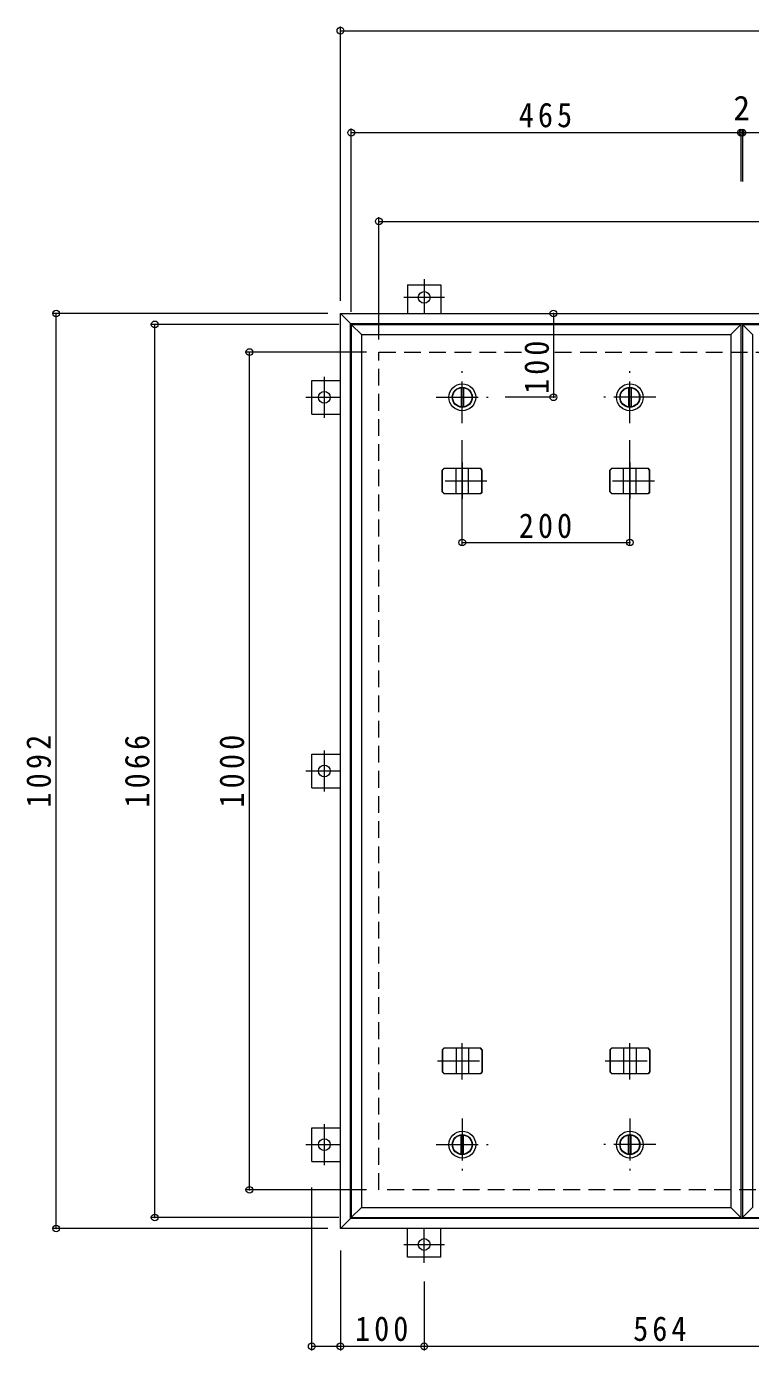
# Model space of a CAD drawing. Units: millimetres at full size, sheet at 1:10. Extents: x -2620 to 2671, y -1958 to 1326.
# Drawn here: x -2398 to -1533, y -285 to 1295 of the extents above; entities that cross this region are included whole.
import ezdxf
from ezdxf.enums import TextEntityAlignment as Align

# ---------------------------------------------------------------- set-up
doc = ezdxf.new("R2010")
doc.units = ezdxf.units.MM
doc.header["$LTSCALE"] = 10
doc.header["$PDMODE"] = 32
doc.header["$PDSIZE"] = 8
doc.linetypes.add('CHAIN1', pattern=[8, 5, -1, 1, -1])
doc.linetypes.add('DASHED2', pattern=[3, 2, -1])
for name, color, linetype, lineweight in [('C-1', 2, 'Continuous', 9), ('C-2', 3, 'Continuous', 9), ('C-3', 4, 'Continuous', 9), ('C-C', 2, 'Continuous', 9), ('C-E', 3, 'Continuous', 9), ('C-F', 7, 'Continuous', 9)]:
    doc.layers.add(name, color=color, linetype=linetype, lineweight=lineweight)
doc.styles.add('ＭＳ ゴシック', font='')
doc.styles.get('ＭＳ ゴシック').set_extended_font_data('MS Gothic')

msp = doc.modelspace()

# ---------------------------------------------------------------- linework, layer by layer
at = {"layer": 'C-1', "linetype": 'DASHED2'}
for p, q in [((-1976.96, -93.14), (-1976.96, 906.86)), ((-1976.96, 906.86), (-176.96, 906.86)), ((-176.96, -93.14), (-1976.96, -93.14))]:
    msp.add_line(p, q, dxfattribs=at)
at = {"layer": 'C-1', "linetype": 'CHAIN1'}
for p, q in [((-1677.46, 821.87), (-1677.46, 883.87)), ((-1646.46, 852.87), (-1708.46, 852.87)), ((-1877.46, -8.14), (-1877.46, -70.14)), ((-1908.46, -39.14), (-1846.46, -39.14))]:
    msp.add_line(p, q, dxfattribs=at)
at = {"layer": 'C-1'}
for p, q in [((-1678.96, 864.27), (-1678.96, 841.46)), ((-1675.96, 864.27), (-1675.96, 841.46)), ((-1878.96, -50.54), (-1878.96, -27.73)), ((-1875.96, -50.54), (-1875.96, -27.73))]:
    msp.add_line(p, q, dxfattribs=at)
for centre, radius in [((-1677.46, 852.87), 16), ((-1677.46, 852.87), 12), ((-1677.46, 852.87), 11.5), ((-1877.46, -39.14), 16), ((-1877.46, -39.14), 12), ((-1877.46, -39.14), 11.5)]:
    msp.add_circle(centre, radius, dxfattribs=at)
at = {"layer": 'C-2'}
for p, q in [((-2009.96, 939.86), (-2009.96, -126.14)), ((-1544.96, 939.86), (-1544.96, -126.14)), ((-1542.96, 939.86), (-1542.96, -126.14)), ((-1556.96, 927.86), (-1556.96, -114.14)), ((-2009.96, -126.14), (-1544.96, -126.14)), ((-1542.96, -126.14), (-1077.96, -126.14))]:
    msp.add_line(p, q, dxfattribs=at)
for points in [[(-1997.96, 927.86), (-2009.96, 939.86), (-1544.96, 939.86)], [(-1997.96, 927.86), (-1556.96, 927.86), (-1544.96, 939.86)], [(-1530.96, 927.86), (-1542.96, 939.86), (-1077.96, 939.86)], [(-1997.96, 927.86), (-1997.96, -114.14), (-2009.96, -126.14)], [(-1530.96, 927.86), (-1530.96, -114.14), (-1542.96, -126.14)], [(-1997.96, -114.14), (-1556.96, -114.14), (-1544.96, -126.14)]]:
    msp.add_lwpolyline(points, dxfattribs=at)
at = {"layer": 'C-3', "color": 2}
for p, q in [((-2022.96, 952.86), (-2010.96, 940.86)), ((-2022.96, -139.14), (-2022.96, 952.86)), ((-2022.96, 952.86), (-130.96, 952.86)), ((-2010.96, -127.14), (-2010.96, 940.86)), ((-2010.96, 940.86), (-142.96, 940.86)), ((-2010.96, -127.14), (-2022.96, -139.14)), ((-130.96, -139.14), (-2022.96, -139.14)), ((-142.96, -127.14), (-2010.96, -127.14))]:
    msp.add_line(p, q, dxfattribs=at)
at = {"layer": 'C-3', "linetype": 'CHAIN1'}
for p, q in [((-1877.46, 774.98), (-1877.46, 731.74)), ((-1677.46, 774.98), (-1677.46, 731.74)), ((-1848.05, 752.87), (-1906.87, 752.87)), ((-1648.05, 752.87), (-1706.87, 752.87)), ((-1877.46, 38.75), (-1877.46, 81.99)), ((-1677.46, 38.75), (-1677.46, 81.99)), ((-1906.87, 60.86), (-1848.05, 60.86)), ((-1706.87, 60.86), (-1648.05, 60.86))]:
    msp.add_line(p, q, dxfattribs=at)
at = {"layer": 'C-3'}
for p, q in [((-1901.29, 765.87), (-1899.56, 767.87)), ((-1901.29, 739.87), (-1901.29, 765.87)), ((-1900.89, 765.87), (-1901.29, 765.87)), ((-1900.89, 765.87), (-1899.16, 767.87)), ((-1900.89, 739.87), (-1900.89, 765.87)), ((-1855.36, 767.87), (-1899.56, 767.87)), ((-1884.96, 737.87), (-1884.96, 767.87)), ((-1869.96, 737.87), (-1869.96, 767.87)), ((-1854.02, 765.87), (-1855.76, 767.87)), ((-1853.62, 765.87), (-1855.36, 767.87)), ((-1854.02, 739.87), (-1854.02, 765.87)), ((-1854.02, 765.87), (-1853.62, 765.87)), ((-1853.62, 739.87), (-1853.62, 765.87)), ((-1701.29, 765.87), (-1699.56, 767.87)), ((-1701.29, 739.87), (-1701.29, 765.87)), ((-1700.89, 765.87), (-1701.29, 765.87)), ((-1700.89, 765.87), (-1699.16, 767.87)), ((-1700.89, 739.87), (-1700.89, 765.87)), ((-1655.36, 767.87), (-1699.56, 767.87)), ((-1684.96, 737.87), (-1684.96, 767.87)), ((-1669.96, 737.87), (-1669.96, 767.87)), ((-1654.02, 765.87), (-1655.76, 767.87)), ((-1653.62, 765.87), (-1655.36, 767.87)), ((-1654.02, 739.87), (-1654.02, 765.87)), ((-1654.02, 765.87), (-1653.62, 765.87)), ((-1653.62, 739.87), (-1653.62, 765.87)), ((-1901.29, 739.87), (-1899.56, 737.87)), ((-1900.89, 739.87), (-1901.29, 739.87)), ((-1900.89, 739.87), (-1899.16, 737.87)), ((-1899.56, 737.87), (-1855.36, 737.87)), ((-1854.02, 739.87), (-1855.76, 737.87)), ((-1853.62, 739.87), (-1855.36, 737.87)), ((-1854.02, 739.87), (-1853.62, 739.87)), ((-1701.29, 739.87), (-1699.56, 737.87)), ((-1700.89, 739.87), (-1701.29, 739.87)), ((-1700.89, 739.87), (-1699.16, 737.87)), ((-1699.56, 737.87), (-1655.36, 737.87)), ((-1654.02, 739.87), (-1655.76, 737.87)), ((-1653.62, 739.87), (-1655.36, 737.87)), ((-1654.02, 739.87), (-1653.62, 739.87)), ((-1901.29, 73.86), (-1899.56, 75.86)), ((-1900.89, 73.86), (-1901.29, 73.86)), ((-1901.29, 73.86), (-1901.29, 47.86)), ((-1900.89, 73.86), (-1899.16, 75.86)), ((-1900.89, 73.86), (-1900.89, 47.86)), ((-1855.36, 75.86), (-1899.56, 75.86)), ((-1884.96, 75.86), (-1884.96, 45.86)), ((-1869.96, 75.86), (-1869.96, 45.86)), ((-1854.02, 73.86), (-1855.76, 75.86)), ((-1853.62, 73.86), (-1855.36, 75.86)), ((-1854.02, 73.86), (-1853.62, 73.86)), ((-1854.02, 73.86), (-1854.02, 47.86)), ((-1853.62, 73.86), (-1853.62, 47.86)), ((-1701.29, 73.86), (-1699.56, 75.86)), ((-1700.89, 73.86), (-1701.29, 73.86)), ((-1701.29, 73.86), (-1701.29, 47.86)), ((-1700.89, 73.86), (-1699.16, 75.86)), ((-1700.89, 73.86), (-1700.89, 47.86)), ((-1655.36, 75.86), (-1699.56, 75.86)), ((-1684.96, 75.86), (-1684.96, 45.86)), ((-1669.96, 75.86), (-1669.96, 45.86)), ((-1654.02, 73.86), (-1655.76, 75.86)), ((-1653.62, 73.86), (-1655.36, 75.86)), ((-1654.02, 73.86), (-1653.62, 73.86)), ((-1654.02, 73.86), (-1654.02, 47.86)), ((-1653.62, 73.86), (-1653.62, 47.86)), ((-1900.89, 47.86), (-1901.29, 47.86)), ((-1901.29, 47.86), (-1899.56, 45.86)), ((-1900.89, 47.86), (-1899.16, 45.86)), ((-1854.02, 47.86), (-1855.76, 45.86)), ((-1853.62, 47.86), (-1855.36, 45.86)), ((-1854.02, 47.86), (-1853.62, 47.86)), ((-1700.89, 47.86), (-1701.29, 47.86)), ((-1701.29, 47.86), (-1699.56, 45.86)), ((-1700.89, 47.86), (-1699.16, 45.86)), ((-1654.02, 47.86), (-1655.76, 45.86)), ((-1653.62, 47.86), (-1655.36, 45.86)), ((-1654.02, 47.86), (-1653.62, 47.86)), ((-1899.56, 45.86), (-1855.36, 45.86)), ((-1699.56, 45.86), (-1655.36, 45.86))]:
    msp.add_line(p, q, dxfattribs=at)
at = {"layer": 'C-C', "linetype": 'CHAIN1'}
for p, q in [((-1877.46, 821.87), (-1877.46, 883.87)), ((-1908.46, 852.87), (-1846.46, 852.87)), ((-1677.46, -8.14), (-1677.46, -70.14)), ((-1646.46, -39.14), (-1708.46, -39.14))]:
    msp.add_line(p, q, dxfattribs=at)
at = {"layer": 'C-C'}
for p, q in [((-1878.96, 864.27), (-1878.96, 841.46)), ((-1875.96, 864.27), (-1875.96, 841.46)), ((-1678.96, -50.54), (-1678.96, -27.73)), ((-1675.96, -50.54), (-1675.96, -27.73))]:
    msp.add_line(p, q, dxfattribs=at)
for centre, radius in [((-1877.46, 852.87), 16), ((-1877.46, 852.87), 12), ((-1877.46, 852.87), 11.5), ((-1677.46, -39.14), 16), ((-1677.46, -39.14), 12), ((-1677.46, -39.14), 11.5)]:
    msp.add_circle(centre, radius, dxfattribs=at)
at = {"layer": 'C-E'}
for p, q in [((-1942.96, 987.06), (-1902.96, 987.06)), ((-1942.96, 987.06), (-1942.96, 952.86)), ((-1902.96, 987.06), (-1902.96, 952.86)), ((-2057.16, 832.86), (-2057.16, 872.86)), ((-2057.16, 872.86), (-2022.96, 872.86)), ((-2057.16, 832.86), (-2022.96, 832.86)), ((-2057.16, 386.86), (-2057.16, 426.86)), ((-2057.16, 426.86), (-2022.96, 426.86)), ((-2057.16, 386.86), (-2022.96, 386.86)), ((-2057.16, -59.14), (-2057.16, -19.14)), ((-2057.16, -19.14), (-2022.96, -19.14)), ((-2057.16, -59.14), (-2022.96, -59.14)), ((-1942.96, -173.34), (-1942.96, -139.14)), ((-1902.96, -173.34), (-1902.96, -139.14)), ((-1902.96, -173.34), (-1942.96, -173.34))]:
    msp.add_line(p, q, dxfattribs=at)
at = {"layer": 'C-E', "linetype": 'CHAIN1'}
for p, q in [((-1922.96, 994.04), (-1922.96, 952.86)), ((-1898.58, 972.06), (-1947.34, 972.06)), ((-2042.16, 877.24), (-2042.16, 828.49)), ((-2064.13, 852.86), (-2022.96, 852.86)), ((-2042.16, 431.24), (-2042.16, 382.49)), ((-2064.13, 406.86), (-2022.96, 406.86)), ((-2042.16, -14.76), (-2042.16, -63.51)), ((-2064.13, -39.14), (-2022.96, -39.14)), ((-1922.96, -180.31), (-1922.96, -139.14)), ((-1947.34, -158.34), (-1898.58, -158.34))]:
    msp.add_line(p, q, dxfattribs=at)
at = {"layer": 'C-E'}
for centre in [(-1922.96, 972.06), (-2042.16, 852.86), (-2042.16, 406.86), (-2042.16, -39.14), (-1922.96, -158.34)]:
    msp.add_circle(centre, 7, dxfattribs=at)
at = {"layer": 'C-F'}
for p, q in [((-2022.96, 967.86), (-2022.96, 1295.44)), ((-2022.96, 1290.44), (-130.96, 1290.44)), ((-2009.96, 954.86), (-2009.96, 1173.72)), ((-1544.96, 1171.72), (-1544.96, 1110.6)), ((-1542.96, 1171.72), (-1542.96, 1110.6)), ((-2009.96, 1168.72), (-1544.96, 1168.72)), ((-1544.96, 1168.72), (-1542.96, 1168.72)), ((-1542.96, 1168.72), (-1077.96, 1168.72)), ((-1976.96, 921.86), (-1976.96, 1067.86)), ((-1976.96, 1062.86), (-176.96, 1062.86)), ((-2037.96, 952.86), (-2367.15, 952.86)), ((-2362.15, -139.14), (-2362.15, 952.86)), ((-1768.72, 952.86), (-1768.72, 852.87)), ((-2024.96, 939.86), (-2249.56, 939.86)), ((-2244.56, -126.14), (-2244.56, 939.86)), ((-1991.96, 906.86), (-2136.57, 906.86)), ((-2131.57, -93.14), (-2131.57, 906.86)), ((-1765.72, 852.87), (-1826.46, 852.87)), ((-1877.46, 676.56), (-1877.46, 801.87)), ((-1677.46, 676.56), (-1677.46, 801.87)), ((-1877.46, 679.56), (-1677.46, 679.56)), ((-1991.96, -93.14), (-2136.57, -93.14)), ((-2057.16, -284.87), (-2057.16, -90.35)), ((-2024.96, -126.14), (-2249.56, -126.14)), ((-2037.96, -139.14), (-2367.15, -139.14)), ((-2022.96, -165.35), (-2022.96, -284.87)), ((-1922.96, -202.65), (-1922.96, -284.87)), ((-2057.16, -279.87), (-2022.96, -279.87)), ((-2022.96, -279.87), (-1922.96, -279.87)), ((-1922.96, -279.87), (-1358.96, -279.87))]:
    msp.add_line(p, q, dxfattribs=at)
for p in [(-2022.96, 1290.44), (-2009.96, 1168.72), (-1544.96, 1168.72), (-1542.96, 1168.72), (-1976.96, 1062.86), (-2362.15, 952.86), (-1768.72, 952.86), (-2244.56, 939.86), (-2131.57, 906.86), (-1768.72, 852.87), (-1877.46, 679.56), (-1677.46, 679.56), (-2131.57, -93.14), (-2244.56, -126.14), (-2362.15, -139.14), (-2057.16, -279.87), (-2022.96, -279.87), (-1922.96, -279.87)]:
    msp.add_point(p, dxfattribs=at)

# ---------------------------------------------------------------- texts
at = {"layer": 'C-F', "color": 2, "style": 'ＭＳ ゴシック'}
msp.add_text('2', height=29.33, dxfattribs=at).set_placement((-1553.96, 1174.72), align=Align.BOTTOM_LEFT)
at = {"layer": 'C-F', "color": 2, "char_height": 29.33, "attachment_point": 7, "style": 'ＭＳ ゴシック'}
for s, insert in [('\\T1.27;\\W0.9;465', (-1809.96, 1174.72)), ('\\T1.27;\\W0.9;200', (-1809.96, 684.56)), ('\\T1.27;\\W0.9;100', (-2005.46, -273.87)), ('\\T1.27;\\W0.9;564', (-1673.46, -273.87))]:
    msp.add_mtext(s, dxfattribs=dict(at, insert=insert))
at = {"layer": 'C-F', "color": 2, "char_height": 29.33, "attachment_point": 7, "rotation": 90, "style": 'ＭＳ ゴシック'}
for s, insert in [('\\T1.27;\\W0.9;100', (-1773.72, 856.88)), ('\\T1.28;\\W0.9;1092', (-2368.15, 363.11)), ('\\T1.28;\\W0.9;1066', (-2250.56, 363.11)), ('\\T1.28;\\W0.9;1000', (-2137.57, 363.11))]:
    msp.add_mtext(s, dxfattribs=dict(at, insert=insert))

doc.saveas('drawing.dxf')
